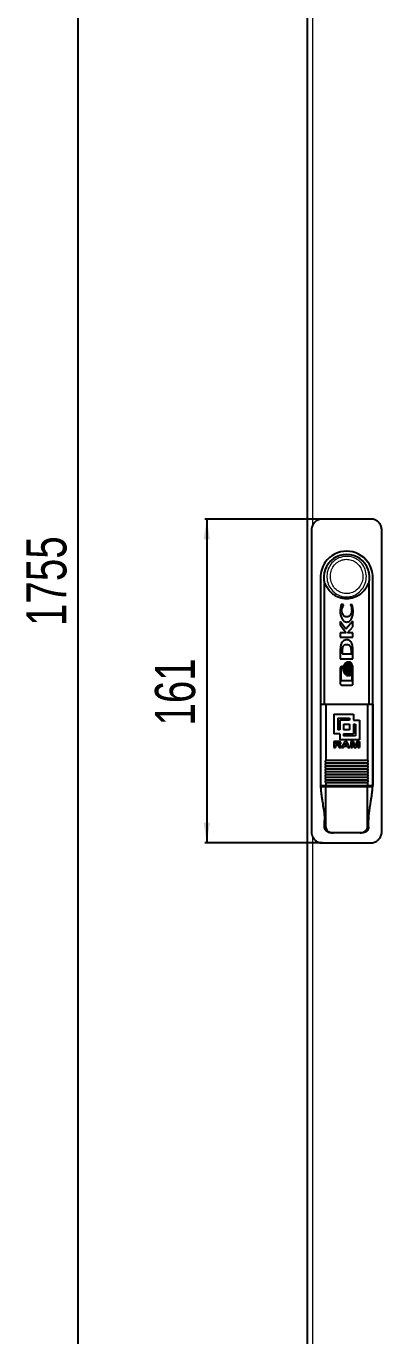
# Model space of a CAD drawing. Header units: millimetres. Extents: x -145 to 1282, y -1011 to 1043.
# Drawn here: x -145 to 31, y -327 to 324 of the extents above; entities that cross this region are included whole.
import ezdxf

# ---------------------------------------------------------------- set-up
doc = ezdxf.new("R2010")
doc.units = ezdxf.units.MM
doc.layers.add('FORMAT', color=7, linetype='Continuous')
doc.styles.add('SLDTEXTSTYLE0', font='TXT', dxfattribs={"width": 0.75})
doc.dimstyles.new('SLDDIMSTYLE0', dxfattribs={"dimtxt": 20, "dimasz": 10, "dimexe": 0, "dimexo": 0.0625, "dimgap": 5, "dimtad": 2, "dimdec": 1, "dimrnd": 1e-09, "dimzin": 12, "dimdsep": 46, "dimtxsty": 'SLDTEXTSTYLE0', "dimsah": 1, "dimcen": 0.09, "dimadec": 0, "dimazin": 3, "dimtfac": 1, "dimtofl": 0, "dimtmove": 0, "dimatfit": 3, "dimfxl": 0, "dimfrac": 2, "dimtolj": 1, "dimtzin": 12, "dimarcsym": 0})

# ---------------------------------------------------------------- blocks, each defined once
blk = doc.blocks.new('_D_1')
at = {"layer": 'FORMAT'}
for p, q in [((-5.7, 876.15), (-120.7, 876.15)), ((-119.7, -878.85), (-119.7, 876.15)), ((-5.7, -878.85), (-120.7, -878.85))]:
    blk.add_line(p, q, dxfattribs=at)
for points in [[(-119.7, 876.15), (-121.24, 866.15), (-118.16, 866.15)], [(-119.7, -878.85), (-118.16, -868.85), (-121.24, -868.85)]]:
    blk.add_solid(points, dxfattribs=at)
at = {"layer": 'FORMAT', "insert": (-145.48, 25.97), "char_height": 20, "attachment_point": 1, "rotation": 90, "style": 'SLDTEXTSTYLE0'}
blk.add_mtext('1755', dxfattribs=at)
blk = doc.blocks.new('_D_2')
at = {"layer": 'FORMAT'}
for p, q in [((1.8, 79.15), (-56.7, 79.15)), ((-55.7, 79.15), (-55.7, -81.85)), ((1.8, -81.85), (-56.7, -81.85))]:
    blk.add_line(p, q, dxfattribs=at)
for points in [[(-55.7, 79.15), (-57.24, 69.15), (-54.16, 69.15)], [(-55.7, -81.85), (-54.16, -71.85), (-57.24, -71.85)]]:
    blk.add_solid(points, dxfattribs=at)
at = {"layer": 'FORMAT', "insert": (-81.48, -23.52), "char_height": 20, "attachment_point": 1, "rotation": 90, "style": 'SLDTEXTSTYLE0'}
blk.add_mtext('161', dxfattribs=at)

msp = doc.modelspace()

# ---------------------------------------------------------------- linework, layer by layer
at = {"color": 7, "linetype": 'Continuous', "lineweight": 25}
for p, q in [((-5.69, -878.85), (-5.69, 876.15)), ((25.81, 79.15), (1.81, 79.15)), ((-3.69, 73.65), (-3.69, -76.35)), ((31.31, -76.35), (31.31, 73.65)), ((0.81, 50.15), (0.81, -52.85)), ((2.81, -12.85), (2.81, 47.15)), ((2.81, 47.15), (2.81, 47.15)), ((24.81, 47.15), (24.81, -12.85)), ((24.81, 47.15), (24.81, 47.15)), ((26.81, -52.85), (26.81, 50.15)), ((11.11, 36.82), (10.58, 33.67)), ((12.19, 36.45), (11.11, 36.82)), ((12.19, 36.16), (12.19, 36.45)), ((16.6, 36.43), (15.79, 36.71)), ((15.79, 36.71), (15.79, 36.47)), ((17.03, 33.65), (16.6, 36.43)), ((13.45, 24.48), (10.66, 28.28)), ((10.66, 28.28), (10.66, 26.58)), ((10.66, 26.58), (13.62, 22.59)), ((16.95, 28.36), (13.45, 24.48)), ((16.95, 25.63), (16.95, 28.36)), ((13.62, 22.59), (10.66, 22.59)), ((10.66, 22.59), (10.66, 20.37)), ((10.66, 20.37), (16.95, 20.37)), ((14.31, 22.59), (16.95, 25.63)), ((16.95, 22.59), (14.31, 22.59)), ((16.95, 20.37), (16.95, 22.59)), ((10.67, 13.96), (10.67, 9.73)), ((11.62, 14.63), (11.54, 13.65)), ((11.54, 13.65), (11.54, 12.1)), ((16.18, 12.1), (16.18, 13.52)), ((16.93, 14.79), (16.75, 16.41)), ((16.96, 13.79), (16.93, 14.79)), ((16.96, 13.77), (16.96, 13.79)), ((16.96, 13.75), (16.96, 13.77)), ((16.96, 9.73), (16.96, 13.75)), ((10.67, 9.73), (16.96, 9.73)), ((11.54, 12.1), (16.18, 12.1)), ((13.77, 7.5), (13.54, 7.65)), ((14.51, 8.02), (13.83, 8.02)), ((14.14, 7.1), (13.91, 7.38)), ((14.52, 6.29), (14.29, 6.85)), ((15.6, 8.02), (14.9, 8.02)), ((10.66, 5.15), (10.66, -2.7)), ((11.17, -1.24), (11.17, 5.01)), ((11.17, 5.01), (11.75, 5.01)), ((11.75, 5.8), (11.32, 5.8)), ((11.75, 5.01), (11.75, 5.8)), ((13.48, 1.83), (13.75, 1.97)), ((13.68, 1.36), (14.36, 1.36)), ((13.9, 2.08), (14.14, 2.36)), ((14.25, 4.73), (14.52, 6.29)), ((14.53, 3.16), (14.25, 4.73)), ((14.3, 2.6), (14.53, 3.16)), ((14.75, 1.36), (15.45, 1.36)), ((16.47, 2.44), (16.47, -1.24)), ((16.95, -2.7), (16.95, 5.15)), ((16.47, -1.24), (11.17, -1.24)), ((11.32, -3.35), (16.29, -3.35)), ((0.84, -12.85), (0.84, -53.35)), ((0.84, -12.85), (3.46, -12.85)), ((3.46, -12.85), (24.15, -12.85)), ((3.46, -12.85), (3.46, -40.85)), ((24.15, -12.85), (24.15, -40.85)), ((24.15, -12.85), (26.77, -12.85)), ((26.77, -12.85), (26.77, -53.35)), ((7.46, -17.85), (17.22, -17.85)), ((7.46, -17.85), (7.46, -27.61)), ((17.22, -17.85), (17.22, -20.78)), ((9.42, -19.8), (9.42, -25.66)), ((9.42, -19.8), (15.27, -19.8)), ((10.39, -25.66), (9.42, -25.66)), ((10.39, -20.78), (10.39, -25.66)), ((15.27, -20.78), (10.39, -20.78)), ((12.34, -22.73), (12.34, -25.66)), ((12.34, -22.73), (15.27, -22.73)), ((15.27, -25.66), (12.34, -25.66)), ((15.27, -19.8), (15.27, -20.78)), ((15.27, -22.73), (15.27, -25.66)), ((17.22, -20.78), (20.15, -20.78)), ((17.22, -22.73), (17.22, -27.61)), ((17.22, -22.73), (18.2, -22.73)), ((18.2, -22.73), (18.2, -28.59)), ((20.15, -20.78), (20.15, -30.54)), ((10.39, -27.61), (7.46, -27.61)), ((9.53, -31.41), (7.47, -31.41)), ((7.47, -31.41), (7.47, -34.38)), ((8.34, -31.91), (8.34, -32.71)), ((8.34, -31.91), (9.41, -31.91)), ((10.39, -27.61), (10.39, -30.54)), ((20.15, -30.54), (10.39, -30.54)), ((12.85, -31.41), (11.31, -34.38)), ((12.34, -27.61), (12.34, -28.59)), ((12.34, -27.61), (17.22, -27.61)), ((18.2, -28.59), (12.34, -28.59)), ((12.76, -33.28), (13.36, -32.01)), ((13.87, -31.41), (12.85, -31.41)), ((13.36, -32.01), (13.96, -33.28)), ((15.42, -34.38), (13.87, -31.41)), ((17.19, -31.41), (15.88, -31.41)), ((15.88, -31.41), (15.88, -34.38)), ((16.72, -31.99), (16.72, -34.38)), ((16.72, -31.99), (17.6, -34.38)), ((18.05, -33.67), (17.19, -31.41)), ((18.9, -31.41), (18.05, -33.67)), ((18.51, -34.38), (19.38, -31.99)), ((20.22, -31.41), (18.9, -31.41)), ((19.38, -31.99), (19.38, -34.38)), ((20.22, -31.41), (20.22, -34.38)), ((7.47, -34.38), (8.34, -34.38)), ((9.37, -32.71), (8.34, -32.71)), ((8.34, -33.2), (8.34, -34.38)), ((8.34, -33.2), (9.27, -33.2)), ((9.9, -33.68), (9.92, -34)), ((10.05, -34.38), (11.01, -34.38)), ((10.84, -33.95), (10.82, -33.59)), ((10.84, -33.95), (10.84, -33.96)), ((11.01, -34.29), (11.01, -34.38)), ((11.31, -34.38), (12.25, -34.38)), ((12.25, -34.38), (12.53, -33.77)), ((12.53, -33.77), (14.2, -33.77)), ((13.96, -33.28), (12.76, -33.28)), ((14.2, -33.77), (14.49, -34.38)), ((14.49, -34.38), (15.42, -34.38)), ((15.88, -34.38), (16.72, -34.38)), ((17.6, -34.38), (18.51, -34.38)), ((19.38, -34.38), (20.22, -34.38)), ((3.21, -40.95), (3.41, -40.95)), ((24.2, -40.95), (3.41, -40.95)), ((24.2, -42.35), (3.41, -42.35)), ((24.2, -43.75), (3.41, -43.75)), ((24.2, -45.15), (3.41, -45.15)), ((24.2, -40.95), (24.41, -40.95)), ((24.2, -46.55), (3.41, -46.55)), ((24.2, -47.95), (3.41, -47.95)), ((24.2, -49.35), (3.41, -49.35)), ((24.2, -50.75), (3.41, -50.75)), ((3.46, -52.05), (3.46, -53.35)), ((24.15, -52.05), (24.15, -53.35)), ((0.84, -53.35), (3.46, -53.35)), ((0.84, -53.85), (3.46, -53.85)), ((2.81, -53.85), (2.81, -53.35)), ((3.46, -53.35), (24.15, -53.35)), ((3.46, -73.85), (3.46, -53.85)), ((3.46, -53.85), (24.15, -53.85)), ((24.15, -53.35), (26.77, -53.35)), ((24.15, -73.85), (24.15, -53.85)), ((24.15, -53.85), (26.77, -53.85)), ((24.81, -53.35), (24.81, -53.85)), ((2.85, -73.85), (2.85, -70.76)), ((24.77, -73.85), (24.77, -70.76)), ((7.08, -76.85), (6.15, -76.85)), ((20.54, -76.85), (7.08, -76.85)), ((21.47, -76.85), (20.54, -76.85)), ((1.81, -81.85), (25.81, -81.85))]:
    msp.add_line(p, q, dxfattribs=at)
at = {"color": 8, "linetype": 'Continuous', "lineweight": 18}
for p, q in [((-3.09, 873.55), (-3.09, 76.14)), ((3.46, -40.85), (24.15, -40.85)), ((2.85, -73.85), (3.46, -73.85)), ((24.15, -73.85), (24.77, -73.85)), ((-3.09, -78.82), (-3.09, -876.25))]:
    msp.add_line(p, q, dxfattribs=at)
at = {"color": 7, "linetype": 'Continuous', "lineweight": 25}
for centre, radius, start, end in [((13.81, 50.15), 11.4, 344.74488, 195.25752), ((13.81, 50.15), 13, 35.39435, 144.60565), ((13.81, 50.15), 13, 144.60565, 180), ((13.81, 50.15), 13, 0, 35.39435), ((13.81, -52.85), 13, 180, 184.41172), ((13.81, -52.85), 13, 355.58829, 0)]:
    msp.add_arc(centre, radius, start, end, dxfattribs=at)
for points, knots in [([(1.81, 79.15), (1.66, 79.15), (1.35, 79.14), (0.89, 79.08), (0.43, 78.98), (0.04, 78.86), (-0.38, 78.7), (-0.79, 78.51), (-1.24, 78.24), (-1.61, 77.96), (-2.03, 77.6), (-2.45, 77.15), (-2.81, 76.65), (-3.12, 76.11), (-3.37, 75.54), (-3.54, 74.98), (-3.64, 74.46), (-3.68, 74.06), (-3.69, 73.75), (-3.69, 73.65)], [0, 0, 0, 0, 0.052956, 0.106366, 0.160352, 0.214808, 0.249554, 0.315343, 0.374315, 0.429608, 0.476887, 0.565594, 0.644346, 0.691626, 0.780333, 0.859085, 0.894146, 0.964589, 1, 1, 1, 1]), ([(31.31, 73.65), (31.29, 73.95), (31.26, 74.57), (31.02, 75.47), (30.64, 76.32), (30.13, 77.09), (29.49, 77.77), (28.75, 78.33), (27.91, 78.76), (27.13, 79.01), (26.42, 79.13), (26.01, 79.14), (25.81, 79.15)], [0, 0, 0, 0, 0.105841, 0.214751, 0.320592, 0.429503, 0.535345, 0.644257, 0.7501, 0.859012, 0.929074, 1, 1, 1, 1]), ([(24.81, 47.15), (24.77, 47.06), (24.7, 46.87), (24.56, 46.84), (24.44, 46.87), (24.39, 46.93), (24.37, 46.92), (24.34, 46.89), (24.26, 46.74), (24.09, 46.37), (23.85, 45.79), (23.39, 44.9), (22.7, 43.84), (21.65, 42.64), (20.33, 41.53), (18.76, 40.6), (17.02, 39.93), (15.2, 39.56), (13.31, 39.48), (11.44, 39.72), (9.62, 40.26), (7.94, 41.1), (6.42, 42.21), (5.26, 43.41), (4.41, 44.59), (3.91, 45.48), (3.58, 46.24), (3.4, 46.65), (3.29, 46.86), (3.26, 46.91), (3.24, 46.93), (3.21, 46.92), (3.12, 46.85), (3, 46.84), (2.88, 46.94), (2.83, 47.08), (2.81, 47.15)], [0, 0, 0, 0, 0.029866, 0.060771, 0.080581, 0.084244, 0.085862, 0.08847, 0.091879, 0.103764, 0.126235, 0.148889, 0.193609, 0.239219, 0.292874, 0.34803, 0.402686, 0.458886, 0.514249, 0.571205, 0.626758, 0.683939, 0.739166, 0.796042, 0.832708, 0.869862, 0.888172, 0.906854, 0.910284, 0.912985, 0.914825, 0.916689, 0.924521, 0.95598, 0.977796, 1, 1, 1, 1]), ([(10.58, 33.67), (10.61, 33.08), (10.66, 31.9), (11.16, 30.19), (11.9, 28.88), (12.73, 28.22), (13.28, 28), (13.58, 27.97), (13.73, 27.96)], [0, 0, 0, 0, 0.250282, 0.499393, 0.748791, 0.874699, 0.937286, 1, 1, 1, 1]), ([(11.4, 33.73), (11.44, 34.16), (11.5, 35.04), (11.96, 35.79), (12.19, 36.16)], [0, 0, 0, 0, 0.500963, 1, 1, 1, 1]), ([(13.88, 30.47), (13.69, 30.48), (13.31, 30.52), (12.8, 30.77), (12.36, 31.13), (11.89, 31.72), (11.49, 32.6), (11.43, 33.35), (11.4, 33.73)], [0, 0, 0, 0, 0.124416, 0.248357, 0.373982, 0.500169, 0.7494, 1, 1, 1, 1]), ([(13.73, 27.96), (14.04, 27.99), (14.65, 28.04), (15.48, 28.51), (16.09, 29.21), (16.64, 30.31), (16.98, 31.81), (17.02, 33.03), (17.03, 33.65)], [0, 0, 0, 0, 0.125262, 0.250124, 0.375384, 0.500707, 0.750322, 1, 1, 1, 1]), ([(16.35, 33.73), (16.32, 33.35), (16.27, 32.6), (15.87, 31.73), (15.4, 31.14), (14.96, 30.77), (14.45, 30.52), (14.07, 30.48), (13.88, 30.47)], [0, 0, 0, 0, 0.249965, 0.497821, 0.623014, 0.748581, 0.874284, 1, 1, 1, 1]), ([(15.79, 36.47), (15.96, 36.03), (16.29, 35.14), (16.33, 34.2), (16.35, 33.73)], [0, 0, 0, 0, 0.500084, 1, 1, 1, 1]), ([(11.32, 17.5), (11.19, 17.22), (10.93, 16.68), (10.73, 15.47), (10.69, 14.57), (10.67, 13.96)], [0, 0, 0, 0, 0.249362, 0.499672, 1, 1, 1, 1]), ([(16.75, 16.41), (16.66, 16.71), (16.48, 17.3), (15.97, 18.1), (15.28, 18.73), (14.42, 19.14), (13.47, 19.18), (12.58, 18.87), (11.84, 18.27), (11.49, 17.76), (11.32, 17.5)], [0, 0, 0, 0, 0.125557, 0.25014, 0.375477, 0.500068, 0.624419, 0.749377, 0.874071, 1, 1, 1, 1]), ([(13.83, 16.65), (13.55, 16.64), (13.12, 16.63), (12.58, 16.45), (12.22, 16.2), (11.98, 15.85), (11.77, 15.32), (11.68, 14.91), (11.62, 14.63)], [0, 0, 0, 0, 0.249432, 0.37514, 0.499356, 0.623458, 0.749245, 1, 1, 1, 1]), ([(16.18, 13.52), (16.17, 13.89), (16.15, 14.64), (15.95, 15.59), (15.47, 16.2), (14.8, 16.6), (14.22, 16.63), (13.83, 16.65)], [0, 0, 0, 0, 0.248427, 0.497372, 0.622903, 0.74851, 1, 1, 1, 1]), ([(13.54, 7.65), (13.41, 7.58), (13.15, 7.46), (12.74, 7.05), (12.38, 6.42), (12.13, 5.59), (12.1, 5.01), (12.09, 4.73)], [0, 0, 0, 0, 0.1246, 0.248977, 0.500405, 0.749333, 1, 1, 1, 1]), ([(12.6, 4.73), (12.65, 5.25), (12.72, 6.02), (13.17, 6.99), (13.57, 7.33), (13.77, 7.5)], [0, 0, 0, 0, 0.4989654, 0.749922, 1, 1, 1, 1]), ([(13.91, 7.38), (13.74, 7.2), (13.4, 6.85), (13.01, 5.94), (12.94, 5.21), (12.9, 4.73)], [0, 0, 0, 0, 0.2501927, 0.5001584, 1, 1, 1, 1]), ([(13.41, 4.73), (13.44, 5.15), (13.48, 5.78), (13.78, 6.58), (14.02, 6.93), (14.14, 7.1)], [0, 0, 0, 0, 0.50146, 0.750257, 1, 1, 1, 1]), ([(14.29, 6.85), (14.13, 6.52), (13.79, 5.85), (13.76, 5.1), (13.74, 4.73)], [0, 0, 0, 0, 0.498433, 1, 1, 1, 1]), ([(13.83, 8.02), (13.96, 7.94), (14.22, 7.76), (14.6, 7.26), (15.06, 6.28), (15.13, 5.35), (15.18, 4.73)], [0, 0, 0, 0, 0.1256783, 0.2511395, 0.5015899, 1, 1, 1, 1]), ([(15.85, 4.73), (15.8, 5.34), (15.74, 6.27), (15.27, 7.26), (14.9, 7.76), (14.64, 7.94), (14.51, 8.02)], [0, 0, 0, 0, 0.496168, 0.747703, 0.874111, 1, 1, 1, 1]), ([(14.9, 8.02), (15.03, 7.94), (15.29, 7.76), (15.66, 7.26), (16.13, 6.28), (16.2, 5.35), (16.24, 4.73)], [0, 0, 0, 0, 0.125677, 0.251137, 0.501585, 1, 1, 1, 1]), ([(16.95, 5.15), (16.93, 5.42), (16.88, 5.96), (16.59, 6.74), (16.26, 7.34), (15.94, 7.79), (15.71, 7.94), (15.6, 8.02)], [0, 0, 0, 0, 0.249822, 0.49931, 0.748741, 0.874879, 1, 1, 1, 1]), ([(11.32, 5.8), (11.24, 5.79), (11.07, 5.77), (10.85, 5.62), (10.72, 5.44), (10.67, 5.27), (10.67, 5.19), (10.66, 5.15)], [0, 0, 0, 0, 0.249445, 0.498999, 0.74851, 0.873859, 1, 1, 1, 1]), ([(12.09, 4.73), (12.1, 4.45), (12.13, 3.89), (12.37, 3.07), (12.71, 2.44), (13.11, 2.03), (13.36, 1.9), (13.48, 1.83)], [0, 0, 0, 0, 0.248731, 0.497377, 0.750528, 0.875233, 1, 1, 1, 1]), ([(13.75, 1.97), (13.55, 2.14), (13.16, 2.48), (12.72, 3.44), (12.65, 4.21), (12.6, 4.73)], [0, 0, 0, 0, 0.249575, 0.500842, 1, 1, 1, 1]), ([(12.9, 4.73), (12.94, 4.24), (13.01, 3.52), (13.4, 2.61), (13.73, 2.26), (13.9, 2.08)], [0, 0, 0, 0, 0.499584, 0.749527, 1, 1, 1, 1]), ([(14.14, 2.36), (14.02, 2.53), (13.78, 2.88), (13.49, 3.68), (13.44, 4.31), (13.41, 4.73)], [0, 0, 0, 0, 0.2508953, 0.500775, 1, 1, 1, 1]), ([(15.18, 4.73), (15.13, 4.08), (15.05, 3.11), (14.54, 2.09), (14.12, 1.59), (13.83, 1.44), (13.68, 1.36)], [0, 0, 0, 0, 0.497146, 0.748374, 0.87465, 1, 1, 1, 1]), ([(13.74, 4.73), (13.76, 4.35), (13.79, 3.6), (14.13, 2.93), (14.3, 2.6)], [0, 0, 0, 0, 0.501471, 1, 1, 1, 1]), ([(14.36, 1.36), (14.5, 1.44), (14.79, 1.59), (15.21, 2.09), (15.72, 3.11), (15.8, 4.08), (15.85, 4.73)], [0, 0, 0, 0, 0.125292, 0.251009, 0.501049, 1, 1, 1, 1]), ([(16.24, 4.73), (16.19, 4.08), (16.12, 3.11), (15.61, 2.09), (15.18, 1.59), (14.89, 1.44), (14.75, 1.36)], [0, 0, 0, 0, 0.497154, 0.74838, 0.874653, 1, 1, 1, 1]), ([(15.45, 1.36), (15.56, 1.42), (15.79, 1.53), (16.16, 1.88), (16.34, 2.22), (16.47, 2.44)], [0, 0, 0, 0, 0.248111, 0.495863, 1, 1, 1, 1]), ([(10.66, -2.7), (10.67, -2.74), (10.67, -2.83), (10.72, -2.99), (10.85, -3.17), (11.07, -3.32), (11.24, -3.34), (11.32, -3.35)], [0, 0, 0, 0, 0.125388, 0.250591, 0.500192, 0.749805, 1, 1, 1, 1]), ([(16.29, -3.35), (16.38, -3.34), (16.55, -3.32), (16.77, -3.17), (16.89, -2.99), (16.95, -2.83), (16.95, -2.74), (16.95, -2.7)], [0, 0, 0, 0, 0.249437, 0.498997, 0.748516, 0.87386, 1, 1, 1, 1]), ([(10.06, -32.31), (10.05, -32.35), (10.05, -32.43), (9.99, -32.53), (9.9, -32.61), (9.7, -32.7), (9.51, -32.7), (9.37, -32.71)], [0, 0, 0, 0, 0.144848, 0.259554, 0.374146, 0.548842, 1, 1, 1, 1]), ([(9.41, -31.91), (9.55, -31.91), (9.73, -31.92), (9.93, -32.02), (10.01, -32.11), (10.05, -32.21), (10.05, -32.28), (10.06, -32.31)], [0, 0, 0, 0, 0.464779, 0.639498, 0.766783, 0.894486, 1, 1, 1, 1]), ([(10.93, -32.25), (10.92, -32.16), (10.91, -31.99), (10.8, -31.78), (10.61, -31.61), (10.19, -31.43), (9.8, -31.42), (9.53, -31.41)], [0, 0, 0, 0, 0.149141, 0.264134, 0.378852, 0.560232, 1, 1, 1, 1]), ([(10.3, -32.94), (10.41, -32.91), (10.59, -32.86), (10.79, -32.69), (10.9, -32.5), (10.93, -32.34), (10.93, -32.26), (10.93, -32.25)], [0, 0, 0, 0, 0.331473, 0.546481, 0.762526, 0.960277, 1, 1, 1, 1]), ([(9.27, -33.2), (9.38, -33.2), (9.54, -33.21), (9.72, -33.27), (9.8, -33.33), (9.86, -33.44), (9.89, -33.56), (9.9, -33.65), (9.9, -33.68)], [0, 0, 0, 0, 0.362307, 0.499762, 0.603895, 0.707751, 0.888159, 1, 1, 1, 1]), ([(9.92, -34), (9.92, -34.04), (9.93, -34.11), (9.95, -34.23), (10, -34.32), (10.04, -34.37), (10.05, -34.38)], [0, 0, 0, 0, 0.2561394, 0.5126978, 0.9190221, 1, 1, 1, 1]), ([(10.82, -33.59), (10.81, -33.49), (10.79, -33.33), (10.68, -33.13), (10.52, -33.01), (10.38, -32.97), (10.3, -32.94)], [0, 0, 0, 0, 0.336422, 0.52346, 0.710673, 1, 1, 1, 1]), ([(11.01, -34.29), (10.98, -34.28), (10.93, -34.25), (10.88, -34.17), (10.84, -34.07), (10.84, -34), (10.84, -33.96)], [0, 0, 0, 0, 0.20263, 0.420406, 0.728008, 1, 1, 1, 1]), ([(3.46, -42.25), (3.42, -42.03), (3.36, -41.71), (3.27, -41.28), (3.23, -41.06), (3.21, -40.95)], [0, 0, 0, 0, 0.499993, 0.749996, 1, 1, 1, 1]), ([(3.46, -43.65), (3.42, -43.43), (3.36, -43.11), (3.27, -42.68), (3.23, -42.46), (3.21, -42.35)], [0, 0, 0, 0, 0.499993, 0.749996, 1, 1, 1, 1]), ([(3.46, -45.05), (3.42, -44.83), (3.36, -44.51), (3.27, -44.08), (3.23, -43.86), (3.21, -43.75)], [0, 0, 0, 0, 0.499993, 0.749996, 1, 1, 1, 1]), ([(3.46, -46.45), (3.42, -46.23), (3.36, -45.91), (3.27, -45.48), (3.23, -45.26), (3.21, -45.15)], [0, 0, 0, 0, 0.499993, 0.749996, 1, 1, 1, 1]), ([(3.41, -40.95), (3.42, -40.95), (3.43, -40.95), (3.45, -40.92), (3.46, -40.89), (3.46, -40.87), (3.46, -40.85), (3.46, -40.85)], [0, 0, 0, 0, 0.295691, 0.568687, 0.759853, 0.951912, 1, 1, 1, 1]), ([(3.41, -42.35), (3.42, -42.35), (3.43, -42.35), (3.45, -42.32), (3.46, -42.29), (3.46, -42.27), (3.46, -42.25), (3.46, -42.25)], [0, 0, 0, 0, 0.295691, 0.568687, 0.759853, 0.951912, 1, 1, 1, 1]), ([(3.41, -43.75), (3.42, -43.75), (3.43, -43.75), (3.45, -43.72), (3.46, -43.69), (3.46, -43.67), (3.46, -43.65), (3.46, -43.65)], [0, 0, 0, 0, 0.2956914, 0.5686867, 0.7598531, 0.9519121, 1, 1, 1, 1]), ([(3.41, -45.15), (3.42, -45.15), (3.43, -45.15), (3.45, -45.12), (3.46, -45.09), (3.46, -45.07), (3.46, -45.05), (3.46, -45.05)], [0, 0, 0, 0, 0.2956914, 0.5686867, 0.7598531, 0.9519121, 1, 1, 1, 1]), ([(24.15, -42.25), (22.23, -42.25), (18.38, -42.25), (11.45, -42.25), (6.49, -42.25), (3.46, -42.25)], [0, 0, 0, 0, 0.280051, 0.560047, 1, 1, 1, 1]), ([(24.15, -43.65), (22.23, -43.65), (18.38, -43.65), (11.45, -43.65), (6.49, -43.65), (3.46, -43.65)], [0, 0, 0, 0, 0.280051, 0.560047, 1, 1, 1, 1]), ([(24.15, -45.05), (22.23, -45.05), (18.38, -45.05), (11.45, -45.05), (6.49, -45.05), (3.46, -45.05)], [0, 0, 0, 0, 0.280051, 0.560047, 1, 1, 1, 1]), ([(24.15, -40.85), (24.15, -40.86), (24.15, -40.88), (24.16, -40.91), (24.17, -40.93), (24.19, -40.95), (24.2, -40.95), (24.2, -40.95)], [0, 0, 0, 0, 0.1717087, 0.3429843, 0.5250053, 0.735802, 1, 1, 1, 1]), ([(24.41, -40.95), (24.39, -41.06), (24.34, -41.33), (24.25, -41.76), (24.19, -42.09), (24.15, -42.25)], [0, 0, 0, 0, 0.249996, 0.624995, 1, 1, 1, 1]), ([(24.15, -42.25), (24.15, -42.26), (24.15, -42.28), (24.16, -42.31), (24.17, -42.33), (24.19, -42.35), (24.2, -42.35), (24.2, -42.35)], [0, 0, 0, 0, 0.171709, 0.342984, 0.525005, 0.735802, 1, 1, 1, 1]), ([(24.41, -42.35), (24.39, -42.46), (24.34, -42.73), (24.25, -43.16), (24.19, -43.49), (24.15, -43.65)], [0, 0, 0, 0, 0.249996, 0.624995, 1, 1, 1, 1]), ([(24.15, -43.65), (24.15, -43.66), (24.15, -43.68), (24.16, -43.71), (24.17, -43.73), (24.19, -43.75), (24.2, -43.75), (24.2, -43.75)], [0, 0, 0, 0, 0.1717087, 0.3429843, 0.5250053, 0.735802, 1, 1, 1, 1]), ([(24.41, -43.75), (24.39, -43.86), (24.34, -44.13), (24.25, -44.56), (24.19, -44.89), (24.15, -45.05)], [0, 0, 0, 0, 0.249996, 0.624995, 1, 1, 1, 1]), ([(24.15, -45.05), (24.15, -45.06), (24.15, -45.08), (24.16, -45.11), (24.17, -45.13), (24.19, -45.15), (24.2, -45.15), (24.2, -45.15)], [0, 0, 0, 0, 0.171709, 0.342984, 0.525005, 0.735802, 1, 1, 1, 1]), ([(24.41, -45.15), (24.39, -45.26), (24.34, -45.53), (24.25, -45.96), (24.19, -46.29), (24.15, -46.45)], [0, 0, 0, 0, 0.249996, 0.6249953, 1, 1, 1, 1]), ([(3.46, -47.85), (3.42, -47.63), (3.36, -47.31), (3.27, -46.88), (3.23, -46.66), (3.21, -46.55)], [0, 0, 0, 0, 0.4999933, 0.7499958, 1, 1, 1, 1]), ([(3.46, -49.25), (3.42, -49.03), (3.36, -48.71), (3.27, -48.28), (3.23, -48.06), (3.21, -47.95)], [0, 0, 0, 0, 0.499993, 0.749996, 1, 1, 1, 1]), ([(3.46, -50.65), (3.42, -50.43), (3.36, -50.11), (3.27, -49.68), (3.23, -49.46), (3.21, -49.35)], [0, 0, 0, 0, 0.499993, 0.749996, 1, 1, 1, 1]), ([(3.46, -52.05), (3.42, -51.83), (3.36, -51.51), (3.27, -51.08), (3.23, -50.86), (3.21, -50.75)], [0, 0, 0, 0, 0.499993, 0.749996, 1, 1, 1, 1]), ([(3.41, -46.55), (3.42, -46.55), (3.43, -46.55), (3.45, -46.52), (3.46, -46.49), (3.46, -46.47), (3.46, -46.45), (3.46, -46.45)], [0, 0, 0, 0, 0.295691, 0.568687, 0.759853, 0.951912, 1, 1, 1, 1]), ([(3.41, -47.95), (3.42, -47.95), (3.43, -47.95), (3.45, -47.92), (3.46, -47.89), (3.46, -47.87), (3.46, -47.85), (3.46, -47.85)], [0, 0, 0, 0, 0.295691, 0.568687, 0.759853, 0.951912, 1, 1, 1, 1]), ([(3.41, -49.35), (3.42, -49.35), (3.43, -49.35), (3.45, -49.32), (3.46, -49.29), (3.46, -49.27), (3.46, -49.25), (3.46, -49.25)], [0, 0, 0, 0, 0.295691, 0.568687, 0.759853, 0.951912, 1, 1, 1, 1]), ([(3.41, -50.75), (3.42, -50.75), (3.43, -50.75), (3.45, -50.72), (3.46, -50.69), (3.46, -50.67), (3.46, -50.65), (3.46, -50.65)], [0, 0, 0, 0, 0.295691, 0.568687, 0.759853, 0.951912, 1, 1, 1, 1]), ([(24.15, -46.45), (22.23, -46.45), (18.38, -46.45), (11.45, -46.45), (6.49, -46.45), (3.46, -46.45)], [0, 0, 0, 0, 0.280051, 0.560047, 1, 1, 1, 1]), ([(24.15, -47.85), (22.23, -47.85), (18.38, -47.85), (11.45, -47.85), (6.49, -47.85), (3.46, -47.85)], [0, 0, 0, 0, 0.2800507, 0.5600468, 1, 1, 1, 1]), ([(24.15, -49.25), (22.23, -49.25), (18.38, -49.25), (11.45, -49.25), (6.49, -49.25), (3.46, -49.25)], [0, 0, 0, 0, 0.280051, 0.560047, 1, 1, 1, 1]), ([(24.15, -50.65), (22.23, -50.65), (18.38, -50.65), (11.45, -50.65), (6.49, -50.65), (3.46, -50.65)], [0, 0, 0, 0, 0.280051, 0.560047, 1, 1, 1, 1]), ([(24.15, -52.05), (22.23, -52.05), (18.38, -52.05), (11.45, -52.05), (6.49, -52.05), (3.46, -52.05)], [0, 0, 0, 0, 0.280051, 0.560047, 1, 1, 1, 1]), ([(24.15, -46.45), (24.15, -46.46), (24.15, -46.48), (24.16, -46.51), (24.17, -46.53), (24.19, -46.55), (24.2, -46.55), (24.2, -46.55)], [0, 0, 0, 0, 0.171709, 0.342984, 0.525005, 0.735802, 1, 1, 1, 1]), ([(24.41, -46.55), (24.39, -46.66), (24.34, -46.93), (24.25, -47.36), (24.19, -47.69), (24.15, -47.85)], [0, 0, 0, 0, 0.249996, 0.624995, 1, 1, 1, 1]), ([(24.15, -47.85), (24.15, -47.86), (24.15, -47.88), (24.16, -47.91), (24.17, -47.93), (24.19, -47.95), (24.2, -47.95), (24.2, -47.95)], [0, 0, 0, 0, 0.171709, 0.342984, 0.525005, 0.735802, 1, 1, 1, 1]), ([(24.41, -47.95), (24.39, -48.06), (24.34, -48.33), (24.25, -48.76), (24.19, -49.09), (24.15, -49.25)], [0, 0, 0, 0, 0.249996, 0.624995, 1, 1, 1, 1]), ([(24.15, -49.25), (24.15, -49.26), (24.15, -49.28), (24.16, -49.31), (24.17, -49.33), (24.19, -49.35), (24.2, -49.35), (24.2, -49.35)], [0, 0, 0, 0, 0.171709, 0.342984, 0.525005, 0.735802, 1, 1, 1, 1]), ([(24.41, -49.35), (24.39, -49.46), (24.34, -49.73), (24.25, -50.16), (24.19, -50.49), (24.15, -50.65)], [0, 0, 0, 0, 0.249996, 0.624995, 1, 1, 1, 1]), ([(24.15, -50.65), (24.15, -50.66), (24.15, -50.68), (24.16, -50.71), (24.17, -50.73), (24.19, -50.75), (24.2, -50.75), (24.2, -50.75)], [0, 0, 0, 0, 0.171709, 0.342984, 0.525005, 0.735802, 1, 1, 1, 1]), ([(24.41, -50.75), (24.39, -50.86), (24.34, -51.13), (24.25, -51.56), (24.19, -51.89), (24.15, -52.05)], [0, 0, 0, 0, 0.249996, 0.624995, 1, 1, 1, 1]), ([(0.84, -53.85), (0.89, -54.48), (0.98, -55.74), (1.2, -57.59), (1.47, -59.47), (1.68, -60.76), (1.78, -61.4)], [0, 0, 0, 0, 0.249645, 0.499697, 0.749684, 1, 1, 1, 1]), ([(25.84, -61.4), (25.94, -60.76), (26.15, -59.48), (26.41, -57.6), (26.63, -55.75), (26.73, -54.48), (26.77, -53.85)], [0, 0, 0, 0, 0.249412, 0.4992255, 0.7495239, 1, 1, 1, 1]), ([(1.78, -61.4), (1.97, -62.57), (2.36, -64.94), (2.79, -68.14), (2.84, -70.14), (2.85, -70.76)], [0, 0, 0, 0, 0.401015, 0.812371, 1, 1, 1, 1]), ([(24.77, -70.76), (24.78, -70.09), (24.81, -68.74), (25.05, -66.47), (25.41, -63.99), (25.69, -62.27), (25.84, -61.4)], [0, 0, 0, 0, 0.200882, 0.40717, 0.701581, 1, 1, 1, 1]), ([(-3.69, -76.35), (-3.69, -76.5), (-3.68, -76.81), (-3.62, -77.27), (-3.52, -77.72), (-3.39, -78.15), (-3.19, -78.66), (-2.91, -79.21), (-2.55, -79.72), (-2.15, -80.19), (-1.69, -80.61), (-1.22, -80.95), (-0.77, -81.21), (-0.36, -81.41), (0.13, -81.6), (0.54, -81.71), (1, -81.8), (1.4, -81.84), (1.71, -81.85), (1.81, -81.85)], [0, 0, 0, 0, 0.052955, 0.106364, 0.160349, 0.214804, 0.262083, 0.350788, 0.429539, 0.476818, 0.565524, 0.644277, 0.679022, 0.744812, 0.803784, 0.859076, 0.894139, 0.964586, 1, 1, 1, 1]), ([(6.15, -76.85), (5.74, -76.81), (4.94, -76.74), (3.88, -76.13), (3.16, -75.26), (2.87, -74.44), (2.85, -73.98), (2.85, -73.85)], [0, 0, 0, 0, 0.244194, 0.488981, 0.716656, 0.923156, 1, 1, 1, 1]), ([(3.46, -73.85), (3.5, -74.15), (3.56, -74.74), (4.03, -75.53), (4.73, -76.2), (5.72, -76.69), (6.56, -76.84), (7.03, -76.85), (7.08, -76.85)], [0, 0, 0, 0, 0.169896, 0.33938, 0.519039, 0.726848, 0.970472, 1, 1, 1, 1]), ([(20.54, -76.85), (21.04, -76.8), (21.96, -76.71), (23.07, -76.08), (23.8, -75.26), (24.12, -74.47), (24.14, -73.99), (24.15, -73.85)], [0, 0, 0, 0, 0.292704, 0.526599, 0.722431, 0.919267, 1, 1, 1, 1]), ([(24.77, -73.85), (24.74, -74.17), (24.67, -74.8), (24.18, -75.65), (23.44, -76.32), (22.5, -76.77), (21.81, -76.82), (21.47, -76.85)], [0, 0, 0, 0, 0.1918411, 0.383469, 0.5809611, 0.7934617, 1, 1, 1, 1]), ([(25.81, -81.85), (26.11, -81.84), (26.73, -81.81), (27.63, -81.57), (28.48, -81.19), (29.25, -80.67), (29.93, -80.03), (30.49, -79.29), (30.92, -78.46), (31.17, -77.67), (31.29, -76.96), (31.3, -76.55), (31.31, -76.35)], [0, 0, 0, 0, 0.105843, 0.214755, 0.320598, 0.429511, 0.535354, 0.644266, 0.750109, 0.859021, 0.929078, 1, 1, 1, 1])]:
    msp.add_open_spline(points, degree=3, knots=knots, dxfattribs=at)
at = {"color": 8, "linetype": 'Continuous', "lineweight": 18}
for points, knots in [([(13.81, 40.45), (13.41, 40.47), (11.95, 40.52), (9.47, 41.3), (6.81, 43.22), (4.87, 45.97), (3.89, 49.26), (4.03, 52.76), (5.32, 56.03), (7.62, 58.64), (10.29, 60.1), (13.16, 60.72), (16.07, 60.54), (19.08, 59.27), (21.54, 57.07), (23.18, 54.14), (23.81, 50.74), (23.28, 47.26), (21.63, 44.14), (19.06, 41.8), (16.29, 40.61), (14.49, 40.5), (13.81, 40.45)], [0, 0, 0, 0, 0.01915, 0.070299, 0.121827, 0.174622, 0.228963, 0.28448, 0.340377, 0.39571, 0.449678, 0.484245, 0.535714, 0.587166, 0.639036, 0.692345, 0.747141, 0.802884, 0.858699, 0.913653, 0.967076, 1, 1, 1, 1]), ([(13.81, 42.09), (14.37, 42.12), (15.86, 42.22), (18.15, 43.23), (20.27, 45.21), (21.62, 47.85), (22.05, 50.79), (21.54, 53.65), (20.19, 56.13), (18.16, 57.99), (15.68, 59.07), (13.27, 59.23), (10.9, 58.7), (8.7, 57.46), (6.81, 55.25), (5.75, 52.49), (5.63, 49.54), (6.44, 46.76), (8.03, 44.44), (10.23, 42.81), (12.27, 42.15), (13.48, 42.1), (13.81, 42.09)], [0, 0, 0, 0, 0.032506, 0.085412, 0.140305, 0.196499, 0.252896, 0.308321, 0.361968, 0.413756, 0.464741, 0.515546, 0.549704, 0.603293, 0.658705, 0.7151, 0.771298, 0.826196, 0.879196, 0.930504, 0.981097, 1, 1, 1, 1])]:
    msp.add_open_spline(points, degree=3, knots=knots, dxfattribs=at)

# ---------------------------------------------------------------- dimensions: what is measured, and where the dimension line sits
at = {"layer": 'FORMAT'}
for base, p1, p2, picture, middle in [((-119.7, 876.15), (-5.69, -878.85), (-5.69, 876.15), '_D_1', (-119.7, 55.52)), ((-55.7, -81.85), (1.81, 79.15), (1.81, -81.85), '_D_2', (-55.7, -1.35))]:
    dim = msp.add_linear_dim(base=base, p1=p1, p2=p2, angle=90, dimstyle='SLDDIMSTYLE0', dxfattribs=at)
    dim.commit()
    dim.dimension.update_dxf_attribs({"geometry": picture, "text_midpoint": middle, "dimtype": 160})

doc.saveas('drawing.dxf')
